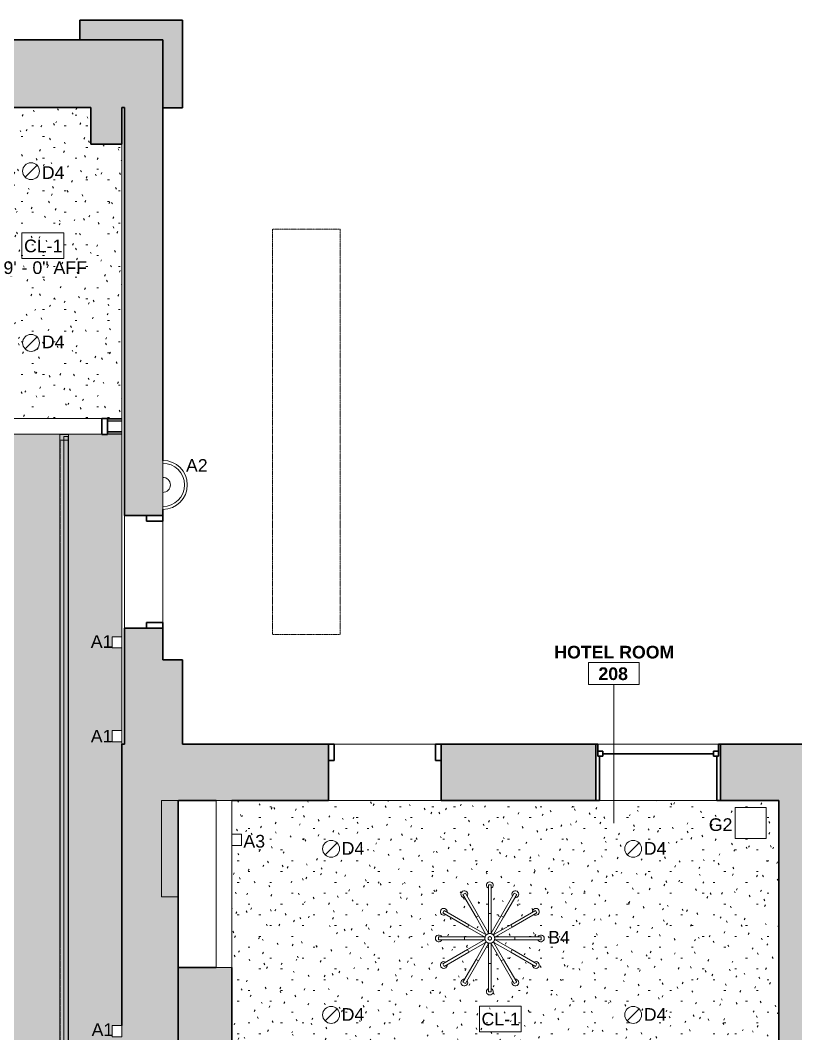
# Model space of a CAD drawing. Header units: inches. Extents: x -1176 to 1507, y -2527 to 978.
# Drawn here: x -626.2 to -350.8, y 460.8 to 820.9 of the extents above; entities that cross this region are included whole.
import ezdxf

# ---------------------------------------------------------------- set-up
doc = ezdxf.new("R2010")
doc.units = ezdxf.units.IN
doc.header["$MEASUREMENT"] = 0
doc.linetypes.add('Dash', pattern=[0.25, 0.125, -0.125])
doc.linetypes.add('Overhead 1_16_', pattern=[0.101562, 0.0625, -0.039062])
for name, color, linetype, lineweight in [('A-AREA-IDEN', 2, 'Continuous', 9), ('A-CLNG', 13, 'Continuous', 18), ('A-CLNG-IDEN', 151, 'Continuous', 9), ('A-CLNG-PATT', 13, 'Continuous', 18), ('A-DETL-GENF', 92, 'Continuous', 18), ('A-DOOR', 31, 'Continuous', 18), ('A-DOOR-FRAM', 31, 'Continuous', 30), ('A-GLAZ', 151, 'Continuous', 18), ('A-WALL', 113, 'Continuous', 18), ('A-WALL-PATT', 111, 'Continuous', 18), ('E-LITE-EQPM', 33, 'Continuous', 9), ('E-LITE-EQPM-HDLN', 30, 'Dash', 9), ('E-LITE-EQPM-IDEN', 33, 'Continuous', 9), ('I-WALL', 2, 'Continuous', 18), ('S-STRS-MBND', 31, 'Continuous', 18)]:
    doc.layers.add(name, color=color, linetype=linetype, lineweight=lineweight)
doc.styles.add('Arial', font='arial.ttf', dxfattribs={"height": 4.5})
doc.styles.add('Swis721 Lt BT', font='swissl.ttf', dxfattribs={"height": 4.5})
doc.styles.add('Swis721 Lt BT_B', font='', dxfattribs={"height": 4.5})
doc.styles.get('Swis721 Lt BT_B').set_extended_font_data('Swis721 Lt BT', bold=True)
pattern_1 = [(0, (0, 0), (15.36, 3.84), [0.634, -10.886, 0.634, -10.886, -61.44]), (0, (0, 0), (15.36, 3.84), [-23.04, 0.634, -22.406, 0.634, -10.886, -26.88]), (0, (0, 0), (15.36, 3.84), [-57.6, 0.634, -7.046, 0.634, -18.566]), (120, (5.76, 1.92), (-11.005538, 11.38215), [0.634, -10.886, 0.634, -10.886, -61.44]), (120, (5.76, 1.92), (-11.005538, 11.38215), [-23.04, 0.634, -22.406, 0.634, -10.886, -26.88]), (120, (5.76, 1.92), (-11.005538, 11.38215), [-57.6, 0.634, -7.046, 0.634, -18.566]), (240, (7.68, 9.6), (-4.354462, -15.22215), [0.634, -10.886, 0.634, -10.886, -61.44]), (240, (7.68, 9.6), (-4.354462, -15.22215), [-23.04, 0.634, -22.406, 0.634, -10.886, -26.88]), (240, (7.68, 9.6), (-4.354462, -15.22215), [-57.6, 0.634, -7.046, 0.634, -18.566])]

# ---------------------------------------------------------------- blocks, each defined once
blk = doc.blocks.new('Single Flush - D2 3_ X 8_-8252897-2nd Floor RCP')
at = {"layer": 'A-DOOR-FRAM', "color": 8}
for p, q in [((-20, 4.25), (-20, 10)), ((-20, 10), (-18, 10)), ((-18, 4.25), (-18, 10)), ((18.000004, 4.25), (18.000004, 10)), ((18.000004, 10), (20.000004, 10)), ((20.000004, 4.25), (20.000004, 10)), ((-20, 4.25), (-18, 4.25)), ((18.000004, 4.25), (20.000004, 4.25))]:
    blk.add_line(p, q, dxfattribs=at)
blk = doc.blocks.new('Single Flush - D2 3_ X 8_-8252903-2nd Floor RCP')
at = {"layer": 'A-DOOR-FRAM', "color": 8}
for p, q in [((-20, -1.5), (-20, -7.25)), ((-20, -1.5), (-18, -1.5)), ((-18, -1.5), (-18, -7.25)), ((18.000004, -1.5), (18.000004, -7.25)), ((18.000004, -1.5), (20.000004, -1.5)), ((20.000004, -1.5), (20.000004, -7.25)), ((-20, -7.25), (-18, -7.25)), ((18.000004, -7.25), (20.000004, -7.25))]:
    blk.add_line(p, q, dxfattribs=at)
blk = doc.blocks.new('Double Hung - side window 4_ X 6_ 3_ H 3-6972675-2nd Floor RCP')
at = {"layer": 'A-GLAZ', "color": 8, "lineweight": 30}
for p, q in [((-20.87, 10), (-22.12, 10)), ((-20.87, 10), (-20.87, -5.75)), ((20.87, 10), (22.12, 10)), ((20.87, -5.75), (20.87, 10)), ((-21.37, -5.75), (-19.62, -5.75)), ((-21.37, -7.5), (-21.37, -5.75)), ((-21.37, -5.75), (-20.87, -5.75)), ((-21.37, -5.75), (-21.37, -10)), ((-19.62, -7.5), (-19.62, -5.75)), ((-19.62, -6.62), (19.62, -6.62)), ((19.62, -7.5), (19.62, -5.75)), ((21.37, -5.75), (19.62, -5.75)), ((20.87, -5.75), (21.37, -5.75)), ((21.37, -7.5), (21.37, -5.75)), ((21.37, -5.75), (21.37, -10)), ((-22.12, -10), (-21.37, -10)), ((-21.37, -7.5), (-19.62, -7.5)), ((21.37, -7.5), (19.62, -7.5)), ((22.12, -10), (21.37, -10))]:
    blk.add_line(p, q, dxfattribs=at)
blk = doc.blocks.new('Single Flush - D1 3_ X 8_-8249534-2nd Floor RCP')
at = {"layer": 'A-DOOR-FRAM'}
for p, q in [((-20, -2.9375), (-20, 2.8125)), ((-20, 2.8125), (-18, 2.8125)), ((-18, -2.9375), (-18, 2.8125)), ((18.000004, -2.9375), (18.000004, 2.8125)), ((18.000004, 2.8125), (20.000004, 2.8125)), ((20.000004, -2.9375), (20.000004, 2.8125)), ((-20, -2.9375), (-18, -2.9375)), ((18.000004, -2.9375), (20.000004, -2.9375))]:
    blk.add_line(p, q, dxfattribs=at)
blk = doc.blocks.new('Lighting-Linear-Cove-Cooper-Ametrix-LC32-LED1 - Lighting-Linear-Cove-Cooper-Ametrix-LC32-LED 53_ 1_-7137665-2nd Floor RCP')
at = {"layer": 'E-LITE-EQPM'}
for p, q in [((-318.5, -1.37), (-318.5, 0.16)), ((-318.5, 0.16), (318.22, 0.16)), ((318.22, -1.37), (-318.5, -1.37))]:
    blk.add_line(p, q, dxfattribs=at)
at = {"layer": 'E-LITE-EQPM-HDLN'}
for p, q in [((317.21, 1.37), (-317.21, 1.37)), ((-317.21, 1.37), (-317.21, -1.37))]:
    blk.add_line(p, q, dxfattribs=at)
blk = doc.blocks.new('Sconce Light - Sphere - 100W - 277V-7960176-2nd Floor RCP')
at = {"layer": 'E-LITE-EQPM'}
for p, q in [((0, -7.25), (-2, -7.25)), ((-2, -7.25), (-2, -10.75)), ((-2, -10.75), (0, -10.75)), ((2, -7.25), (0, -7.25)), ((0, -10.75), (2, -10.75)), ((2, -7.25), (2, -10.75))]:
    blk.add_line(p, q, dxfattribs=at)
blk = doc.blocks.new('Sconce Light - Sphere - 100W - 277V-7960179-2nd Floor RCP')
at = {"layer": 'E-LITE-EQPM'}
for p, q in [((0, 10.75), (-2, 10.75)), ((-2, 10.75), (-2, 7.25)), ((-2, 7.25), (0, 7.25)), ((2, 10.75), (0, 10.75)), ((0, 7.25), (2, 7.25)), ((2, 10.75), (2, 7.25))]:
    blk.add_line(p, q, dxfattribs=at)
blk = doc.blocks.new('Sconce Light - Sphere - 100W - 277V-7960173-2nd Floor RCP')
at = {"layer": 'E-LITE-EQPM'}
for p, q in [((0, -10), (-2, -10)), ((-2, -10), (-2, -13.5)), ((2, -10), (0, -10)), ((2, -10), (2, -13.5)), ((-2, -13.5), (0, -13.5)), ((0, -13.5), (2, -13.5))]:
    blk.add_line(p, q, dxfattribs=at)
blk = doc.blocks.new('Sconce Light - Sphere - Bedside Sconce-8114780-2nd Floor RCP')
at = {"layer": 'E-LITE-EQPM'}
for p, q in [((0, 6.25), (-2, 6.25)), ((-2, 6.25), (-2, 2.75)), ((2, 6.25), (0, 6.25)), ((2, 6.25), (2, 2.75)), ((-2, 2.75), (0, 2.75)), ((0, 2.75), (2, 2.75))]:
    blk.add_line(p, q, dxfattribs=at)
blk = doc.blocks.new('Iron_Chandelier_2145 - Iron_Chandelier_2145-V2-2nd Floor RCP')
at = {"layer": 'E-LITE-EQPM'}
for p, q in [((-0.5, 19.02), (-0.5, 8.88)), ((0.5, 19.02), (-0.5, 19.02)), ((0.5, 8.88), (0.5, 19.02)), ((-8.69, 16.05), (-9.56, 15.55)), ((-9.56, 15.55), (-4.9, 7.49)), ((-4.04, 7.99), (-8.69, 16.05)), ((8.69, 16.05), (4.04, 7.99)), ((4.9, 7.49), (9.56, 15.55)), ((8.69, 16.05), (9.56, 15.55)), ((-16.72, 9.08), (-16.22, 9.94)), ((-16.72, 9.08), (-7.94, 4)), ((-7.44, 4.87), (-16.22, 9.94)), ((-4.04, 7.99), (-4.9, 7.49)), ((-4.9, 7.49), (-1.36, 1.36)), ((-0.5, 1.86), (-4.04, 7.99)), ((-0.5, 8.88), (-0.5, 2.41)), ((0.5, 8.88), (-0.5, 8.88)), ((0.5, 2.41), (0.5, 8.88)), ((4.04, 7.99), (0.5, 1.86)), ((1.36, 1.36), (4.9, 7.49)), ((4.04, 7.99), (4.9, 7.49)), ((16.22, 9.94), (7.44, 4.87)), ((7.94, 4), (16.72, 9.08)), ((16.22, 9.94), (16.72, 9.08)), ((-7.94, 4), (-7.44, 4.87)), ((-7.94, 4), (-2.34, 0.77)), ((-1.84, 1.64), (-7.44, 4.87)), ((7.44, 4.87), (1.84, 1.64)), ((2.34, 0.77), (7.94, 4)), ((7.44, 4.87), (7.94, 4)), ((-8.94, 0.5), (-18.25, 0.5)), ((-18.25, 0.5), (-18.25, -0.5)), ((-1.86, 0.5), (-8.94, 0.5)), ((-8.94, 0.5), (-8.94, -0.5)), ((-2.34, 0.77), (-1.69, 0.4)), ((-1.2, 1.27), (-1.84, 1.64)), ((-0.5, 2.41), (-0.5, 1.66)), ((0.5, 1.67), (0.5, 2.41)), ((1.84, 1.64), (1.19, 1.26)), ((1.69, 0.4), (2.34, 0.77)), ((8.94, 0.5), (1.86, 0.5)), ((18.25, 0.5), (8.94, 0.5)), ((8.94, 0.5), (8.94, -0.5)), ((18.25, 0.5), (18.25, -0.5)), ((-18.25, -0.5), (-8.94, -0.5)), ((-8.94, -0.5), (-1.86, -0.5)), ((-2.34, -0.77), (-7.94, -4)), ((-7.44, -4.87), (-1.84, -1.64)), ((-1.36, -1.36), (-4.9, -7.49)), ((-4.04, -7.99), (-0.5, -1.86)), ((-1.69, -0.4), (-2.34, -0.77)), ((-1.84, -1.64), (-1.19, -1.26)), ((-0.5, -1.67), (-0.5, -2.41)), ((-0.5, -2.41), (-0.5, -8.88)), ((0.5, -2.41), (0.5, -1.66)), ((0.5, -1.86), (4.04, -7.99)), ((0.5, -8.88), (0.5, -2.41)), ((1.2, -1.27), (1.84, -1.64)), ((4.9, -7.49), (1.36, -1.36)), ((2.34, -0.77), (1.69, -0.4)), ((1.84, -1.64), (7.44, -4.87)), ((1.86, -0.5), (8.94, -0.5)), ((7.94, -4), (2.34, -0.77)), ((8.94, -0.5), (18.25, -0.5)), ((-7.94, -4), (-16.72, -9.08)), ((-16.22, -9.94), (-7.44, -4.87)), ((-7.94, -4), (-7.44, -4.87)), ((7.44, -4.87), (7.94, -4)), ((7.44, -4.87), (16.22, -9.94)), ((16.72, -9.08), (7.94, -4)), ((-16.72, -9.08), (-16.22, -9.94)), ((-4.9, -7.49), (-9.56, -15.55)), ((-8.69, -16.05), (-4.04, -7.99)), ((-4.04, -7.99), (-4.9, -7.49)), ((-0.5, -8.88), (-0.5, -19.02)), ((0.5, -8.88), (-0.5, -8.88)), ((0.5, -19.02), (0.5, -8.88)), ((4.04, -7.99), (4.9, -7.49)), ((4.04, -7.99), (8.69, -16.05)), ((9.56, -15.55), (4.9, -7.49)), ((16.22, -9.94), (16.72, -9.08)), ((-8.69, -16.05), (-9.56, -15.55)), ((8.69, -16.05), (9.56, -15.55)), ((0.5, -19.02), (-0.5, -19.02))]:
    blk.add_line(p, q, dxfattribs=at)
at = {"layer": 'E-LITE-EQPM', "flags": 128}
for points in [[(-1.75, 0), (-1.75, 0.07), (-1.75, 0.14), (-1.74, 0.21), (-1.73, 0.28), (-1.72, 0.35), (-1.7, 0.42), (-1.68, 0.48), (-1.66, 0.55), (-1.64, 0.62), (-1.61, 0.68), (-1.59, 0.75), (-1.56, 0.81), (-1.52, 0.87), (-1.49, 0.93), (-1.45, 0.99), (-1.41, 1.05), (-1.36, 1.1), (-1.32, 1.16), (-1.27, 1.21), (-1.22, 1.26), (-1.17, 1.31), (-1.12, 1.35), (-1.06, 1.39), (-1.01, 1.44), (-0.95, 1.48), (-0.89, 1.51), (-0.83, 1.55), (-0.76, 1.58), (-0.7, 1.61), (-0.64, 1.63), (-0.57, 1.66), (-0.5, 1.68), (-0.44, 1.7), (-0.37, 1.71), (-0.3, 1.73), (-0.23, 1.74), (-0.16, 1.75), (-0.09, 1.75), (-0.02, 1.75), (0.05, 1.75), (0.12, 1.75), (0.19, 1.74), (0.26, 1.73), (0.33, 1.72), (0.4, 1.71), (0.47, 1.69), (0.53, 1.67), (0.6, 1.65), (0.67, 1.62), (0.73, 1.59), (0.79, 1.56), (0.85, 1.53), (0.92, 1.5), (0.97, 1.46), (1.03, 1.42), (1.09, 1.38), (1.14, 1.33), (1.19, 1.28), (1.24, 1.23), (1.29, 1.18), (1.34, 1.13), (1.38, 1.08), (1.43, 1.02), (1.46, 0.96), (1.5, 0.9), (1.54, 0.84), (1.57, 0.78), (1.6, 0.72), (1.63, 0.65), (1.65, 0.59), (1.67, 0.52), (1.69, 0.45), (1.71, 0.39), (1.72, 0.32), (1.74, 0.25), (1.74, 0.18), (1.75, 0.11), (1.75, 0.04), (1.75, 0)], [(-0.63, 0), (-0.63, 0.03), (-0.63, 0.05), (-0.62, 0.08), (-0.62, 0.1), (-0.62, 0.12), (-0.61, 0.15), (-0.6, 0.17), (-0.6, 0.2), (-0.59, 0.22), (-0.58, 0.24), (-0.57, 0.27), (-0.56, 0.29), (-0.55, 0.31), (-0.53, 0.33), (-0.52, 0.35), (-0.5, 0.38), (-0.49, 0.39), (-0.47, 0.41), (-0.46, 0.43), (-0.44, 0.45), (-0.42, 0.47), (-0.4, 0.48), (-0.38, 0.5), (-0.36, 0.51), (-0.34, 0.53), (-0.32, 0.54), (-0.3, 0.55), (-0.27, 0.57), (-0.25, 0.58), (-0.23, 0.59), (-0.2, 0.59), (-0.18, 0.6), (-0.16, 0.61), (-0.13, 0.61), (-0.11, 0.62), (-0.08, 0.62), (-0.06, 0.63), (-0.03, 0.63), (-0.01, 0.63), (0.02, 0.63), (0.04, 0.63), (0.07, 0.62), (0.09, 0.62), (0.12, 0.62), (0.14, 0.61), (0.17, 0.61), (0.19, 0.6), (0.21, 0.59), (0.24, 0.58), (0.26, 0.57), (0.28, 0.56), (0.31, 0.55), (0.33, 0.54), (0.35, 0.52), (0.37, 0.51), (0.39, 0.49), (0.41, 0.48), (0.43, 0.46), (0.45, 0.44), (0.46, 0.42), (0.48, 0.41), (0.5, 0.39), (0.51, 0.37), (0.52, 0.35), (0.54, 0.32), (0.55, 0.3), (0.56, 0.28), (0.57, 0.26), (0.58, 0.23), (0.59, 0.21), (0.6, 0.19), (0.61, 0.16), (0.61, 0.14), (0.62, 0.11), (0.62, 0.09), (0.62, 0.06), (0.63, 0.04), (0.63, 0.01), (0.63, 0)], [(1.75, 0), (1.75, -0.07), (1.75, -0.14), (1.74, -0.21), (1.73, -0.28), (1.72, -0.35), (1.7, -0.42), (1.68, -0.48), (1.66, -0.55), (1.64, -0.62), (1.61, -0.68), (1.59, -0.75), (1.56, -0.81), (1.52, -0.87), (1.49, -0.93), (1.45, -0.99), (1.41, -1.05), (1.36, -1.1), (1.32, -1.16), (1.27, -1.21), (1.22, -1.26), (1.17, -1.31), (1.12, -1.35), (1.06, -1.39), (1.01, -1.44), (0.95, -1.48), (0.89, -1.51), (0.83, -1.55), (0.76, -1.58), (0.7, -1.61), (0.64, -1.63), (0.57, -1.66), (0.5, -1.68), (0.44, -1.7), (0.37, -1.71), (0.3, -1.73), (0.23, -1.74), (0.16, -1.75), (0.09, -1.75), (0.02, -1.75), (-0.05, -1.75), (-0.12, -1.75), (-0.19, -1.74), (-0.26, -1.73), (-0.33, -1.72), (-0.4, -1.71), (-0.47, -1.69), (-0.53, -1.67), (-0.6, -1.65), (-0.67, -1.62), (-0.73, -1.59), (-0.79, -1.56), (-0.85, -1.53), (-0.92, -1.5), (-0.97, -1.46), (-1.03, -1.42), (-1.09, -1.38), (-1.14, -1.33), (-1.19, -1.28), (-1.24, -1.23), (-1.29, -1.18), (-1.34, -1.13), (-1.38, -1.08), (-1.43, -1.02), (-1.46, -0.96), (-1.5, -0.9), (-1.54, -0.84), (-1.57, -0.78), (-1.6, -0.72), (-1.63, -0.65), (-1.65, -0.59), (-1.67, -0.52), (-1.69, -0.45), (-1.71, -0.39), (-1.72, -0.32), (-1.74, -0.25), (-1.74, -0.18), (-1.75, -0.11), (-1.75, -0.04), (-1.75, 0)], [(0.63, 0), (0.63, -0.03), (0.63, -0.05), (0.62, -0.08), (0.62, -0.1), (0.62, -0.12), (0.61, -0.15), (0.6, -0.17), (0.6, -0.2), (0.59, -0.22), (0.58, -0.24), (0.57, -0.27), (0.56, -0.29), (0.55, -0.31), (0.53, -0.33), (0.52, -0.35), (0.5, -0.38), (0.49, -0.39), (0.47, -0.41), (0.46, -0.43), (0.44, -0.45), (0.42, -0.47), (0.4, -0.48), (0.38, -0.5), (0.36, -0.51), (0.34, -0.53), (0.32, -0.54), (0.3, -0.55), (0.27, -0.57), (0.25, -0.58), (0.23, -0.59), (0.2, -0.59), (0.18, -0.6), (0.16, -0.61), (0.13, -0.61), (0.11, -0.62), (0.08, -0.62), (0.06, -0.63), (0.03, -0.63), (0.01, -0.63), (-0.02, -0.63), (-0.04, -0.63), (-0.07, -0.62), (-0.09, -0.62), (-0.12, -0.62), (-0.14, -0.61), (-0.17, -0.61), (-0.19, -0.6), (-0.21, -0.59), (-0.24, -0.58), (-0.26, -0.57), (-0.28, -0.56), (-0.31, -0.55), (-0.33, -0.54), (-0.35, -0.52), (-0.37, -0.51), (-0.39, -0.49), (-0.41, -0.48), (-0.43, -0.46), (-0.45, -0.44), (-0.46, -0.42), (-0.48, -0.41), (-0.5, -0.39), (-0.51, -0.37), (-0.52, -0.35), (-0.54, -0.32), (-0.55, -0.3), (-0.56, -0.28), (-0.57, -0.26), (-0.58, -0.23), (-0.59, -0.21), (-0.6, -0.19), (-0.61, -0.16), (-0.61, -0.14), (-0.62, -0.11), (-0.62, -0.09), (-0.62, -0.06), (-0.63, -0.04), (-0.63, -0.01), (-0.63, 0)]]:
    blk.add_lwpolyline(points, dxfattribs=at)
at = {"layer": 'E-LITE-EQPM'}
for centre, start, end in [((0, 18.89), 90, 244.637), ((0, 18.89), 295.363, 90), ((-9.06, 15.7), 120, 274.637), ((-9.06, 15.7), 325.363, 120), ((9.06, 15.7), 60, 214.637), ((9.06, 15.7), 265.363, 60), ((-16.36, 9.44), 150, 304.637), ((-16.36, 9.44), 355.363, 150), ((16.36, 9.44), 30, 184.637), ((16.36, 9.44), 235.363, 30), ((-18.12, 0), 25.363, 180), ((-18.12, 0), 180, 334.637), ((18.12, 0), 0, 154.637), ((18.12, 0), 205.363, 0), ((-16.36, -9.44), 55.363, 210), ((-16.36, -9.44), 210, 4.637), ((16.36, -9.44), 175.363, 330), ((16.36, -9.44), 330, 124.637), ((-9.06, -15.7), 85.363, 240), ((-9.06, -15.7), 240, 34.637), ((0, -18.89), 115.363, 270), ((0, -18.89), 270, 64.637), ((9.06, -15.7), 145.363, 300), ((9.06, -15.7), 300, 94.637)]:
    blk.add_arc(centre, 1.21, start, end, dxfattribs=at)
blk = doc.blocks.new('L-Recessed Circular - Downlight - 6_-7313291-2nd Floor RCP')
at = {"layer": 'E-LITE-EQPM'}
for q in [(-2.12, -2.12), (2.12, 2.12)]:
    blk.add_line((0, 0), q, dxfattribs=at)
for start, end in [(360, 180), (180, 360)]:
    blk.add_arc((0, 0), 3, start, end, dxfattribs=at)
blk = doc.blocks.new('Lighting_Pendants_Elesi-Luce_Quid_02820 - Quid_02820-7182509-2nd Floor RCP')
at = {"layer": 'A-DETL-GENF', "lineweight": 9}
for p, q in [((5.51, 5.51), (-5.51, 5.51)), ((-5.51, 5.51), (-5.51, -5.51)), ((-5.51, -5.51), (-5.51, 5.51)), ((-5.51, 5.51), (5.51, 5.51)), ((5.51, -5.51), (5.51, 5.51)), ((5.51, 5.51), (5.51, -5.51)), ((-5.51, -5.51), (5.51, -5.51)), ((5.51, -5.51), (-5.51, -5.51))]:
    blk.add_line(p, q, dxfattribs=at)
blk = doc.blocks.new('Sconce Light - Uplight - LIGHT W ROOM NUMBER-7129803-2nd Floor RCP')
at = {"layer": 'E-LITE-EQPM'}
blk.add_line((-8.71, 7.25), (8.71, 7.25), dxfattribs=at)
for radius, start in [(8.71, 360), (7.71, 0), (2.68, 0)]:
    blk.add_arc((0, 7.25), radius, start, 180, dxfattribs=at)
blk = doc.blocks.new('L-Recessed Circular - Downlight - 6_-7122758-2nd Floor RCP')
at = {"layer": 'E-LITE-EQPM'}
for q in [(-2.12, -2.12), (2.12, 2.12)]:
    blk.add_line((0, 0), q, dxfattribs=at)
for start, end in [(360, 180), (180, 360)]:
    blk.add_arc((0, 0), 3, start, end, dxfattribs=at)
blk = doc.blocks.new('Room Tag - Room Name and Number-3379422-2nd Floor RCP')
at = {"layer": 'A-AREA-IDEN'}
for p, q in [((-0.1881, -0.1636), (-0.1881, -0.0018)), ((-0.1881, -0.0018), (0.1869, -0.0018)), ((0.1869, -0.0018), (-0.1881, -0.0018)), ((-0.1881, -0.0018), (-0.1881, -0.1636)), ((0.1869, -0.0018), (0.1869, -0.1636)), ((0.1869, -0.1636), (0.1869, -0.0018)), ((0.1869, -0.1636), (-0.1881, -0.1636)), ((-0.1881, -0.1636), (0.1869, -0.1636))]:
    blk.add_line(p, q, dxfattribs=at)

msp = doc.modelspace()

# ---------------------------------------------------------------- hatches: boundary and pattern name
at = {"layer": 'A-CLNG-PATT'}
h = msp.add_hatch(dxfattribs=at)
h.set_pattern_fill('FP_2', color=256, style=0, pattern_type=2)
h.set_pattern_definition(pattern_1)
h.paths.add_polyline_path([(-590.07, 679.41), (-590.07, 776.87), (-601.07, 776.87), (-601.07, 789.87), (-758.26, 789.87), (-758.26, 729.87), (-649.82, 729.87), (-649.82, 679.41), (-595.22, 679.41)], flags=0)
h.paths.add_polyline_path([(-622.36, 703.25), (-623.14, 703.35), (-623.86, 703.65), (-624.48, 704.13), (-624.96, 704.75), (-625.26, 705.47), (-625.36, 706.25), (-625.26, 707.03), (-624.96, 707.75), (-624.48, 708.37), (-623.86, 708.85), (-623.14, 709.15), (-622.36, 709.25), (-621.59, 709.15), (-620.86, 708.85), (-620.24, 708.37), (-619.76, 707.75), (-619.46, 707.03), (-619.36, 706.25), (-619.46, 705.47), (-619.76, 704.75), (-620.24, 704.13), (-620.86, 703.65), (-621.59, 703.35)], flags=0)
h.paths.add_polyline_path([(-723.36, 764.25), (-724.14, 764.35), (-724.86, 764.65), (-725.48, 765.13), (-725.96, 765.75), (-726.26, 766.47), (-726.36, 767.25), (-726.26, 768.03), (-725.96, 768.75), (-725.48, 769.37), (-724.86, 769.85), (-724.14, 770.15), (-723.36, 770.25), (-722.59, 770.15), (-721.86, 769.85), (-721.24, 769.37), (-720.76, 768.75), (-720.46, 768.03), (-720.36, 767.25), (-720.46, 766.47), (-720.76, 765.75), (-721.24, 765.13), (-721.86, 764.65), (-722.59, 764.35)], flags=0)
h.paths.add_polyline_path([(-672.86, 764.25), (-673.64, 764.35), (-674.36, 764.65), (-674.98, 765.13), (-675.46, 765.75), (-675.76, 766.47), (-675.86, 767.25), (-675.76, 768.03), (-675.46, 768.75), (-674.98, 769.37), (-674.36, 769.85), (-673.64, 770.15), (-672.86, 770.25), (-672.09, 770.15), (-671.36, 769.85), (-670.74, 769.37), (-670.26, 768.75), (-669.96, 768.03), (-669.86, 767.25), (-669.96, 766.47), (-670.26, 765.75), (-670.74, 765.13), (-671.36, 764.65), (-672.09, 764.35)], flags=0)
h.paths.add_polyline_path([(-622.36, 764.25), (-623.14, 764.35), (-623.86, 764.65), (-624.48, 765.13), (-624.96, 765.75), (-625.26, 766.47), (-625.36, 767.25), (-625.26, 768.03), (-624.96, 768.75), (-624.48, 769.37), (-623.86, 769.85), (-623.14, 770.15), (-622.36, 770.25), (-621.59, 770.15), (-620.86, 769.85), (-620.24, 769.37), (-619.76, 768.75), (-619.46, 768.03), (-619.36, 767.25), (-619.46, 766.47), (-619.76, 765.75), (-620.24, 765.13), (-620.86, 764.65), (-621.59, 764.35)], flags=0)
h = msp.add_hatch(dxfattribs=at)
h.set_pattern_fill('FP_2', color=256, style=0, pattern_type=2)
h.set_pattern_definition(pattern_1)
h.paths.add_polyline_path([(-601.07, 36.25), (-601.07, 44.47), (-590.07, 44.47), (-590.07, 95.76), (-593.57, 95.76), (-593.57, 99.76), (-590.07, 99.76), (-590.07, 155.76), (-593.57, 155.76), (-593.57, 159.76), (-590.07, 159.76), (-590.07, 189.12), (-593.57, 189.12), (-593.57, 193.12), (-590.07, 193.12), (-590.07, 240.23), (-592.01, 240.45), (-593.85, 241.09), (-595.5, 242.13), (-596.88, 243.51), (-597.92, 245.16), (-598.56, 247), (-598.78, 248.94), (-598.56, 250.88), (-597.92, 252.72), (-596.88, 254.37), (-595.5, 255.75), (-593.85, 256.78), (-592.01, 257.43), (-590.07, 257.65), (-590.07, 426.38), (-593.57, 426.38), (-593.57, 430.38), (-590.07, 430.38), (-590.07, 459.74), (-593.57, 459.74), (-593.57, 463.74), (-590.07, 463.74), (-590.07, 564.52), (-593.57, 564.52), (-593.57, 568.52), (-590.07, 568.52), (-590.07, 597.87), (-593.57, 597.87), (-593.57, 601.87), (-590.07, 601.87), (-590.07, 673.79), (-609.11, 673.79), (-609.11, 36.25)], flags=0)
h.paths.add_polyline_path([(-612.11, 36.25), (-612.11, 673.79), (-633.11, 673.79), (-633.33, 671.85), (-633.97, 670.01), (-635.01, 668.36), (-636.39, 666.98), (-638.04, 665.94), (-639.88, 665.3), (-641.82, 665.08), (-643.76, 665.3), (-645.6, 665.94), (-647.25, 666.98), (-648.63, 668.36), (-649.67, 670.01), (-649.82, 670.45), (-649.82, 614.79), (-646.32, 614.79), (-646.32, 610.79), (-649.82, 610.79), (-649.82, 554.79), (-646.32, 554.79), (-646.32, 550.79), (-649.82, 550.79), (-649.82, 514.5), (-647.88, 514.28), (-646.04, 513.63), (-644.39, 512.6), (-643.01, 511.22), (-641.97, 509.57), (-641.33, 507.73), (-641.11, 505.79), (-641.33, 503.85), (-641.97, 502.01), (-643.01, 500.36), (-644.39, 498.98), (-646.04, 497.94), (-647.88, 497.3), (-649.82, 497.08), (-649.82, 440.78), (-646.32, 440.78), (-646.32, 436.78), (-649.82, 436.78), (-649.82, 349.19), (-650.09, 349.19), (-650.09, 313.44), (-649.82, 313.44), (-649.82, 317.71), (-647.88, 317.49), (-646.04, 316.85), (-644.39, 315.81), (-643.01, 314.43), (-641.97, 312.78), (-641.33, 310.94), (-641.11, 309), (-641.33, 307.06), (-641.97, 305.22), (-643.01, 303.57), (-644.39, 302.19), (-646.04, 301.15), (-647.88, 300.51), (-649.82, 300.29), (-649.82, 212.73), (-647.88, 212.51), (-646.04, 211.86), (-644.39, 210.83), (-643.01, 209.45), (-641.97, 207.8), (-641.33, 205.95), (-641.11, 204.02), (-641.33, 202.08), (-641.97, 200.24), (-643.01, 198.59), (-644.39, 197.21), (-646.04, 196.17), (-647.88, 195.53), (-649.82, 195.31), (-649.82, 155.98), (-646.32, 155.98), (-646.32, 151.98), (-649.82, 151.98), (-649.82, 103.93), (-683.33, 103.93), (-683.33, 100.43), (-687.33, 100.43), (-687.33, 103.93), (-743.33, 103.93), (-743.33, 100.43), (-747.33, 100.43), (-747.33, 103.93), (-803.33, 103.93), (-803.33, 100.43), (-807.33, 100.43), (-807.33, 103.93), (-863.33, 103.93), (-863.33, 100.43), (-867.33, 100.43), (-867.33, 103.93), (-898.33, 103.93), (-898.33, 72.09), (-894.83, 72.09), (-894.83, 68.09), (-898.33, 68.09), (-898.33, 36.25), (-837.57, 36.25), (-837.57, 39.75), (-833.57, 39.75), (-833.57, 36.25), (-745.07, 36.25), (-745.07, 39.75), (-741.07, 39.75), (-741.07, 36.25), (-640.07, 36.25), (-640.07, 39.75), (-636.07, 39.75), (-636.07, 36.25), (-635.97, 36.25)], flags=0)
h.paths.add_polyline_path([(-597.28, 47.18), (-597.28, 54.55), (-592.86, 54.55), (-592.86, 47.18)], flags=0)
h.paths.add_polyline_path([(-595.09, 54.72), (-596.64, 56.54), (-593.53, 56.54)], flags=0)
h.paths.add_polyline_path([(-893.76, 93.18), (-896.87, 93.18), (-895.32, 95)], flags=0)
h.paths.add_polyline_path([(-893.13, 95.17), (-897.54, 95.17), (-897.54, 102.54), (-893.13, 102.54)], flags=0)
h.paths.add_polyline_path([(-645.25, 654.58), (-648.36, 654.58), (-646.81, 656.39), (-645.6, 654.99)], flags=0)
h.paths.add_polyline_path([(-648.36, 656.56), (-649.03, 656.56), (-649.03, 663.94), (-644.61, 663.94), (-644.61, 656.56), (-645.6, 656.56)], flags=0)
h = msp.add_hatch(dxfattribs=at)
h.set_pattern_fill('FP_2', color=256, style=0, pattern_type=2)
h.set_pattern_definition(pattern_1)
h.paths.add_polyline_path([(-609.11, 36.25), (-609.11, 673.66), (-612.11, 673.66), (-612.11, 36.25)], flags=0)
h = msp.add_hatch(dxfattribs=at)
h.set_pattern_fill('FP_2', color=256, style=0, pattern_type=2)
h.set_pattern_definition(pattern_1)
h.paths.add_polyline_path([(-548.18, 445.71), (-356.82, 445.71), (-356.82, 543.68), (-551.07, 543.68), (-551.07, 531.68), (-547.57, 531.68), (-547.57, 527.68), (-551.07, 527.68), (-551.07, 455.33), (-547.57, 455.33), (-547.57, 451.33), (-551.07, 451.33), (-551.07, 445.71)], flags=0)
h.paths.add_polyline_path([(-515.81, 464.5), (-516.59, 464.61), (-517.31, 464.91), (-517.93, 465.38), (-518.41, 466), (-518.71, 466.73), (-518.81, 467.5), (-518.71, 468.28), (-518.41, 469), (-517.93, 469.63), (-517.31, 470.1), (-516.59, 470.4), (-515.81, 470.5), (-515.04, 470.4), (-514.31, 470.1), (-513.69, 469.63), (-513.21, 469), (-512.91, 468.28), (-512.81, 467.5), (-512.91, 466.73), (-513.21, 466), (-513.69, 465.38), (-514.31, 464.91), (-515.04, 464.61)], flags=0)
h.paths.add_polyline_path([(-408.56, 464.5), (-409.33, 464.61), (-410.06, 464.91), (-410.68, 465.38), (-411.15, 466), (-411.45, 466.73), (-411.56, 467.5), (-411.45, 468.28), (-411.15, 469), (-410.68, 469.63), (-410.06, 470.1), (-409.33, 470.4), (-408.56, 470.5), (-407.78, 470.4), (-407.06, 470.1), (-406.44, 469.63), (-405.96, 469), (-405.66, 468.28), (-405.56, 467.5), (-405.66, 466.73), (-405.96, 466), (-406.44, 465.38), (-407.06, 464.91), (-407.78, 464.61)], flags=0)
h.paths.add_polyline_path([(-459.45, 474.59), (-460.16, 474.82), (-460.59, 475.42), (-460.59, 476.17), (-460.16, 476.77), (-459.95, 476.84), (-459.95, 492.82), (-467.55, 479.64), (-467.41, 479.48), (-467.34, 478.71), (-467.7, 478.09), (-468.38, 477.79), (-469.11, 477.94), (-469.61, 478.5), (-469.67, 479.27), (-469.32, 479.88), (-468.63, 480.19), (-468.42, 480.14), (-460.81, 493.32), (-474.65, 485.33), (-474.6, 485.11), (-474.9, 484.43), (-475.55, 484.06), (-476.29, 484.14), (-476.85, 484.64), (-477, 485.37), (-476.7, 486.05), (-476.05, 486.42), (-475.31, 486.34), (-475.15, 486.2), (-461.79, 493.91), (-461.79, 494.18), (-476.53, 494.18), (-476.59, 493.97), (-477.2, 493.54), (-477.95, 493.54), (-478.55, 493.97), (-478.78, 494.68), (-478.55, 495.39), (-477.94, 495.83), (-477.2, 495.83), (-476.59, 495.39), (-476.53, 495.18), (-461.31, 495.18), (-475.16, 503.16), (-475.31, 503.02), (-476.08, 502.96), (-476.7, 503.32), (-477, 504), (-476.85, 504.73), (-476.29, 505.23), (-475.52, 505.29), (-474.9, 504.93), (-474.6, 504.25), (-474.65, 504.04), (-460.81, 496.05), (-468.42, 509.23), (-468.63, 509.18), (-469.32, 509.48), (-469.69, 510.13), (-469.61, 510.87), (-469.11, 511.43), (-468.38, 511.58), (-467.7, 511.28), (-467.33, 510.63), (-467.41, 509.89), (-467.55, 509.73), (-459.95, 496.55), (-459.95, 512.52), (-460.16, 512.59), (-460.59, 513.2), (-460.59, 513.94), (-460.16, 514.55), (-459.45, 514.78), (-458.74, 514.55), (-458.3, 513.94), (-458.3, 513.19), (-458.74, 512.59), (-458.95, 512.52), (-458.95, 496.55), (-451.34, 509.73), (-451.49, 509.89), (-451.55, 510.66), (-451.19, 511.28), (-450.51, 511.58), (-449.78, 511.43), (-449.28, 510.87), (-449.22, 510.1), (-449.58, 509.48), (-450.26, 509.18), (-450.47, 509.23), (-458.08, 496.05), (-444.25, 504.04), (-444.29, 504.25), (-443.99, 504.93), (-443.34, 505.31), (-442.6, 505.23), (-442.05, 504.73), (-441.89, 504), (-442.19, 503.32), (-442.84, 502.95), (-443.58, 503.02), (-443.75, 503.17), (-457.58, 495.18), (-442.37, 495.18), (-442.3, 495.39), (-441.69, 495.83), (-440.95, 495.83), (-440.34, 495.39), (-440.11, 494.68), (-440.34, 493.97), (-440.95, 493.54), (-441.7, 493.54), (-442.3, 493.97), (-442.37, 494.18), (-457.58, 494.18), (-443.73, 486.21), (-443.58, 486.34), (-442.81, 486.41), (-442.19, 486.03), (-441.89, 485.37), (-442.05, 484.64), (-442.6, 484.14), (-443.37, 484.08), (-443.99, 484.43), (-444.29, 485.11), (-444.25, 485.33), (-458.08, 493.32), (-450.47, 480.14), (-450.26, 480.19), (-449.58, 479.88), (-449.2, 479.24), (-449.28, 478.5), (-449.78, 477.94), (-450.51, 477.79), (-451.19, 478.09), (-451.56, 478.74), (-451.49, 479.48), (-451.34, 479.64), (-458.95, 492.82), (-458.95, 476.84), (-458.74, 476.77), (-458.3, 476.17), (-458.3, 475.42), (-458.74, 474.82), (-459.31, 474.63)], flags=0)
h.paths.add_polyline_path([(-461.79, 493.91), (-461.31, 494.18), (-461.79, 494.18)], flags=0)
h.paths.add_polyline_path([(-515.81, 523.5), (-516.59, 523.61), (-517.31, 523.91), (-517.93, 524.38), (-518.41, 525), (-518.71, 525.73), (-518.81, 526.5), (-518.71, 527.28), (-518.41, 528), (-517.93, 528.63), (-517.31, 529.1), (-516.59, 529.4), (-515.81, 529.5), (-515.04, 529.4), (-514.31, 529.1), (-513.69, 528.63), (-513.21, 528), (-512.91, 527.28), (-512.81, 526.5), (-512.91, 525.73), (-513.21, 525), (-513.69, 524.38), (-514.31, 523.91), (-515.04, 523.61)], flags=0)
h.paths.add_polyline_path([(-408.56, 523.5), (-409.33, 523.61), (-410.06, 523.91), (-410.68, 524.38), (-411.15, 525), (-411.45, 525.73), (-411.56, 526.5), (-411.45, 527.28), (-411.15, 528), (-410.68, 528.63), (-410.06, 529.1), (-409.33, 529.4), (-408.56, 529.5), (-407.78, 529.4), (-407.06, 529.1), (-406.44, 528.63), (-405.96, 528), (-405.66, 527.28), (-405.56, 526.5), (-405.66, 525.73), (-405.96, 525), (-406.44, 524.38), (-407.06, 523.91), (-407.78, 523.61)], flags=0)
h.paths.add_polyline_path([(-372.33, 530.17), (-372.33, 541.2), (-361.31, 541.2), (-361.31, 530.17), (-365.75, 530.17)], flags=0)
at = {"layer": 'A-WALL-PATT', "lineweight": 9}
for points in [[(-605.07, 813.87), (-568.57, 813.87), (-568.57, 820.87), (-605.07, 820.87)], [(-575.57, 789.81), (-568.57, 789.81), (-568.57, 813.87), (-575.57, 813.87)], [(-590.07, 776.87), (-590.07, 789.87), (-601.07, 789.87), (-601.07, 776.87)], [(-575.57, 563.68), (-568.57, 563.68), (-568.57, 593.68), (-575.57, 593.68)], [(-570.07, 385.19), (-551.07, 385.19), (-551.07, 484.37), (-570.07, 484.37), (-570.07, 426.02)]]:
    msp.add_hatch(color=7, dxfattribs=at).paths.add_polyline_path(points, flags=0)
h = msp.add_hatch(color=7, dxfattribs=at)
h.paths.add_polyline_path([(-589.2, 789.87), (-575.57, 789.87), (-575.57, 813.87), (-669.82, 813.87), (-669.82, 789.87), (-590.07, 789.87)], flags=0)
h.paths.add_polyline_path([(-707.32, 789.87), (-707.32, 813.87), (-732.06, 813.87), (-732.06, 789.87)], flags=0)
h = msp.add_hatch(color=7, dxfattribs=at)
h.paths.add_polyline_path([(-575.57, 563.68), (-575.57, 604.87), (-589.2, 604.87), (-589.2, 563.68)], flags=0)
h.paths.add_polyline_path([(-589.2, 644.87), (-575.57, 644.87), (-575.57, 789.87), (-589.2, 789.87), (-589.2, 668.47)], flags=0)
h = msp.add_hatch(color=7, dxfattribs=at)
h.paths.add_polyline_path([(-4.28, 543.68), (1.72, 543.68), (1.72, 563.68), (-53.53, 563.68), (-53.53, 543.68), (-4.78, 543.68)], flags=0)
h.paths.add_polyline_path([(-97.77, 543.68), (-97.77, 563.68), (-152.07, 563.68), (-152.07, 543.68), (-99.01, 543.68)], flags=0)
h.paths.add_polyline_path([(-196.3, 543.68), (-196.3, 563.68), (-264.81, 563.68), (-264.81, 543.68), (-200.41, 543.68)], flags=0)
h.paths.add_polyline_path([(-309.04, 543.68), (-309.04, 563.68), (-377.56, 563.68), (-377.56, 543.68), (-317, 543.68)], flags=0)
h.paths.add_polyline_path([(-433.59, 543.68), (-421.79, 543.68), (-421.79, 563.68), (-476.71, 563.68), (-476.71, 543.68)], flags=0)
h.paths.add_polyline_path([(-516.71, 543.68), (-516.71, 563.68), (-590.07, 563.68), (-590.07, 543.68), (-526.86, 543.68)], flags=0)
h = msp.add_hatch(color=7, dxfattribs=at)
h.paths.add_polyline_path([(-590.07, 190.25), (-570.07, 190.25), (-570.07, 304.93), (-590.07, 304.93), (-590.07, 191.12)], flags=0)
h.paths.add_polyline_path([(-570.07, 345.08), (-570.07, 543.68), (-590.07, 543.68), (-590.07, 345.08), (-573.5, 345.08)], flags=0)
h = msp.add_hatch(color=7, dxfattribs=at)
h.paths.add_polyline_path([(-344.82, 106.47), (-344.82, 307.08), (-356.82, 307.08), (-356.82, 106.47)], flags=0)
h.paths.add_polyline_path([(-344.82, 343.08), (-344.82, 543.68), (-356.82, 543.68), (-356.82, 343.08)], flags=0)

# ---------------------------------------------------------------- linework, layer by layer
at = {"layer": 'A-AREA-IDEN'}
msp.add_line((-415.42, 535.67), (-415.42, 584.92), dxfattribs=at)
at = {"layer": 'A-CLNG'}
for p, q in [((-590.07, 776.87), (-590.07, 679.41)), ((-612.11, 673.79), (-612.11, 36.25)), ((-612.11, 673.66), (-609.11, 673.66)), ((-609.11, 36.25), (-609.11, 673.79)), ((-590.07, 673.79), (-590.07, 601.87)), ((-590.07, 597.87), (-590.07, 568.52)), ((-590.07, 564.52), (-590.07, 563.68))]:
    msp.add_line(p, q, dxfattribs=at)
for centre, start, end in [((-622.36, 767.25), 0, 180), ((-622.36, 767.25), 180, 0), ((-622.36, 706.25), 0, 180), ((-622.36, 706.25), 180, 0), ((-515.81, 526.5), 0, 180), ((-408.56, 526.5), 0, 180), ((-515.81, 526.5), 180, 0), ((-408.56, 526.5), 180, 0), ((-515.81, 467.5), 0, 180), ((-408.56, 467.5), 0, 180), ((-515.81, 467.5), 180, 0), ((-408.56, 467.5), 180, 0)]:
    msp.add_arc(centre, 3, start, end, dxfattribs=at)
at = {"layer": 'A-CLNG-IDEN', "flags": 128}
for points in [[(-625.58, 745.34), (-610.7, 745.34), (-610.7, 736.2), (-625.58, 736.2)], [(-463.15, 470.65), (-448.27, 470.65), (-448.27, 461.52), (-463.15, 461.52)]]:
    msp.add_lwpolyline(points, close=True, dxfattribs=at)
at = {"layer": 'A-WALL', "color": 8, "lineweight": 30}
for p, q in [((-605.07, 820.87), (-568.57, 820.87)), ((-605.07, 813.87), (-605.07, 820.87)), ((-568.57, 820.87), (-568.57, 789.81)), ((-575.57, 813.87), (-669.82, 813.87)), ((-575.57, 664.5), (-575.57, 813.87)), ((-601.07, 789.87), (-669.82, 789.87)), ((-601.07, 776.87), (-601.07, 789.87)), ((-589.2, 789.87), (-590.07, 789.87)), ((-590.07, 789.87), (-590.07, 776.87)), ((-589.2, 644.87), (-589.2, 789.87)), ((-568.57, 789.81), (-575.57, 789.81)), ((-590.07, 776.87), (-601.07, 776.87)), ((-575.57, 644.87), (-589.2, 644.87)), ((-575.57, 647.08), (-575.57, 644.87)), ((-589.2, 563.68), (-589.2, 604.87)), ((-589.2, 604.87), (-575.57, 604.87)), ((-575.57, 604.87), (-575.57, 593.68)), ((-575.57, 593.68), (-568.57, 593.68)), ((-568.57, 593.68), (-568.57, 563.68)), ((-590.07, 563.68), (-589.2, 563.68)), ((-590.07, 463.74), (-590.07, 563.68)), ((-568.57, 563.68), (-516.71, 563.68)), ((-516.71, 563.68), (-516.71, 543.68)), ((-476.71, 563.68), (-421.79, 563.68)), ((-476.71, 543.68), (-476.71, 563.68)), ((-421.79, 563.68), (-421.79, 543.68)), ((-377.56, 563.68), (-309.04, 563.68)), ((-377.56, 543.68), (-377.56, 563.68)), ((-570.07, 543.68), (-570.07, 352.62)), ((-556.57, 543.68), (-570.04, 543.68)), ((-516.71, 543.68), (-551.07, 543.68)), ((-421.79, 543.68), (-476.71, 543.68)), ((-356.82, 543.68), (-377.56, 543.68)), ((-356.82, 443.33), (-356.82, 543.68)), ((-570.07, 484.37), (-556.57, 484.37)), ((-551.07, 484.37), (-551.07, 455.33))]:
    msp.add_line(p, q, dxfattribs=at)
at = {"layer": 'A-WALL'}
for p, q in [((-595.22, 678.91), (-590.07, 678.91)), ((-595.22, 678.41), (-590.07, 678.41)), ((-595.22, 674.79), (-590.07, 674.79)), ((-595.22, 674.29), (-590.07, 674.29)), ((-576.04, 509.5), (-576.04, 543.68)), ((-570.07, 543.68), (-570.04, 543.68)), ((-570.04, 543.68), (-570.04, 509.5)), ((-556.57, 543.68), (-551.07, 543.68)), ((-570.04, 509.5), (-576.04, 509.5))]:
    msp.add_line(p, q, dxfattribs=at)
at = {"layer": 'A-WALL', "lineweight": 9}
for p, q in [((-589.2, 604.87), (-589.2, 644.87)), ((-575.57, 604.87), (-575.57, 644.87)), ((-476.71, 563.68), (-516.71, 563.68)), ((-377.56, 563.68), (-421.79, 563.68)), ((-516.71, 543.68), (-476.71, 543.68)), ((-421.79, 543.68), (-377.56, 543.68))]:
    msp.add_line(p, q, dxfattribs=at)
at = {"layer": 'A-WALL', "color": 55}
for p, q in [((-576.04, 543.68), (-570.07, 543.68)), ((-556.57, 484.37), (-551.07, 484.37))]:
    msp.add_line(p, q, dxfattribs=at)
at = {"layer": 'I-WALL', "lineweight": 9}
for p, q in [((-595.22, 679.41), (-635.22, 679.41)), ((-633.11, 673.79), (-595.22, 673.79))]:
    msp.add_line(p, q, dxfattribs=at)
at = {"layer": 'I-WALL'}
for p, q in [((-595.22, 673.79), (-595.22, 679.41)), ((-595.22, 679.41), (-590.07, 679.41)), ((-590.07, 679.41), (-590.07, 673.79)), ((-590.07, 673.79), (-595.22, 673.79)), ((-556.57, 484.37), (-556.57, 543.68)), ((-551.07, 543.68), (-551.07, 531.68)), ((-551.07, 527.68), (-551.07, 484.37))]:
    msp.add_line(p, q, dxfattribs=at)
at = {"layer": 'S-STRS-MBND', "linetype": 'Overhead 1_16_', "lineweight": 9}
for p, q in [((-512.57, 746.68), (-536.57, 746.68)), ((-536.57, 746.68), (-536.57, 602.68)), ((-512.57, 746.68), (-512.57, 602.68)), ((-512.57, 602.68), (-536.57, 602.68))]:
    msp.add_line(p, q, dxfattribs=at)

# ---------------------------------------------------------------- block references
at = {"layer": 'A-AREA-IDEN', "xscale": 47.99999999999997, "yscale": 47.99999999999997, "zscale": 47.99999999999997}
msp.add_blockref('Room Tag - Room Name and Number-3379422-2nd Floor RCP', (-415.43, 592.78), dxfattribs=at)
at = {"layer": 'A-DOOR'}
for name, p in [('Single Flush - D1 3_ X 8_-8249534-2nd Floor RCP', (-615.22, 676.6)), ('Single Flush - D2 3_ X 8_-8252897-2nd Floor RCP', (-496.71, 553.68))]:
    msp.add_blockref(name, p, dxfattribs=at)
at = {"layer": 'A-DOOR', "rotation": 89.99999999999991}
msp.add_blockref('Single Flush - D2 3_ X 8_-8252903-2nd Floor RCP', (-582.82, 624.87), dxfattribs=at)
at = {"layer": 'A-GLAZ', "rotation": 180}
msp.add_blockref('Double Hung - side window 4_ X 6_ 3_ H 3-6972675-2nd Floor RCP', (-399.67, 553.68), dxfattribs=at)
at = {"layer": 'E-LITE-EQPM'}
for name, p in [('L-Recessed Circular - Downlight - 6_-7313291-2nd Floor RCP', (-622.36, 767.25)), ('L-Recessed Circular - Downlight - 6_-7313291-2nd Floor RCP', (-622.36, 706.25)), ('L-Recessed Circular - Downlight - 6_-7122758-2nd Floor RCP', (-515.81, 526.5)), ('L-Recessed Circular - Downlight - 6_-7122758-2nd Floor RCP', (-408.56, 526.5)), ('Iron_Chandelier_2145 - Iron_Chandelier_2145-V2-2nd Floor RCP', (-459.45, 494.68)), ('L-Recessed Circular - Downlight - 6_-7122758-2nd Floor RCP', (-515.81, 467.5)), ('L-Recessed Circular - Downlight - 6_-7122758-2nd Floor RCP', (-408.56, 467.5))]:
    msp.add_blockref(name, p, dxfattribs=at)
at = {"layer": 'E-LITE-EQPM', "extrusion": (0, 0, -1), "rotation": 270.0000000000003}
msp.add_blockref('Lighting-Linear-Cove-Cooper-Ametrix-LC32-LED1 - Lighting-Linear-Cove-Cooper-Ametrix-LC32-LED 53_ 1_-7137665-2nd Floor RCP', (610.59, 354.48), dxfattribs=at)
at = {"layer": 'E-LITE-EQPM'}
for name, p, rotation in [('Sconce Light - Uplight - LIGHT W ROOM NUMBER-7129803-2nd Floor RCP', (-582.82, 655.79), 269.9999999999999), ('Sconce Light - Sphere - 100W - 277V-7960176-2nd Floor RCP', (-582.82, 599.87), 269.9999999999999), ('Sconce Light - Sphere - 100W - 277V-7960179-2nd Floor RCP', (-582.82, 566.52), 90.00000000000007), ('Lighting_Pendants_Elesi-Luce_Quid_02820 - Quid_02820-7182509-2nd Floor RCP', (-366.82, 535.68), 89.99999999999957), ('Sconce Light - Sphere - Bedside Sconce-8114780-2nd Floor RCP', (-553.82, 529.68), 269.9999999999999), ('Sconce Light - Sphere - 100W - 277V-7960173-2nd Floor RCP', (-580.07, 461.74), 269.9999999999999)]:
    msp.add_blockref(name, p, dxfattribs=dict(at, rotation=rotation))

# ---------------------------------------------------------------- texts
at = {"layer": 'A-AREA-IDEN', "char_height": 4.5, "attachment_point": 1, "style": 'Swis721 Lt BT_B'}
for s, insert, width in [('HOTEL ROOM', (-436.55, 598.63), 51.0555), ('208', (-420.88, 590.97), 12.726)]:
    msp.add_mtext(s, dxfattribs=dict(at, insert=insert, width=width))
at = {"layer": 'A-CLNG-IDEN', "char_height": 4.5, "attachment_point": 1, "style": 'Swis721 Lt BT'}
for s, insert, width in [('CL-1', (-624.83, 742.96), 16.059), ('9\' - 0" AFF', (-632.14, 735.23), 33.7845), ('CL-1', (-462.4, 468.28), 16.059)]:
    msp.add_mtext(s, dxfattribs=dict(at, insert=insert, width=width))
at = {"layer": 'E-LITE-EQPM-IDEN', "char_height": 4.5, "attachment_point": 1, "style": 'Arial'}
for s, insert, width in [('D4', (-618.51, 769.01), 9.8475), ('D4', (-618.51, 708.86), 9.8475), ('A2', (-567.34, 664.95), 9.393), ('A1', (-601.14, 602.41), 9.393), ('A1', (-601.14, 568.78), 9.393), ('G2', (-381.69, 537.35), 10.302), ('A3', (-546.95, 531.45), 9.393), ('D4', (-512.06, 528.91), 9.8475), ('D4', (-404.76, 528.91), 9.8475), ('B4', (-438.74, 497.33), 9.393), ('D4', (-512.06, 469.91), 9.8475), ('D4', (-404.76, 469.91), 9.8475), ('A1', (-600.84, 464.5), 9.393)]:
    msp.add_mtext(s, dxfattribs=dict(at, insert=insert, width=width))

doc.saveas('drawing.dxf')
